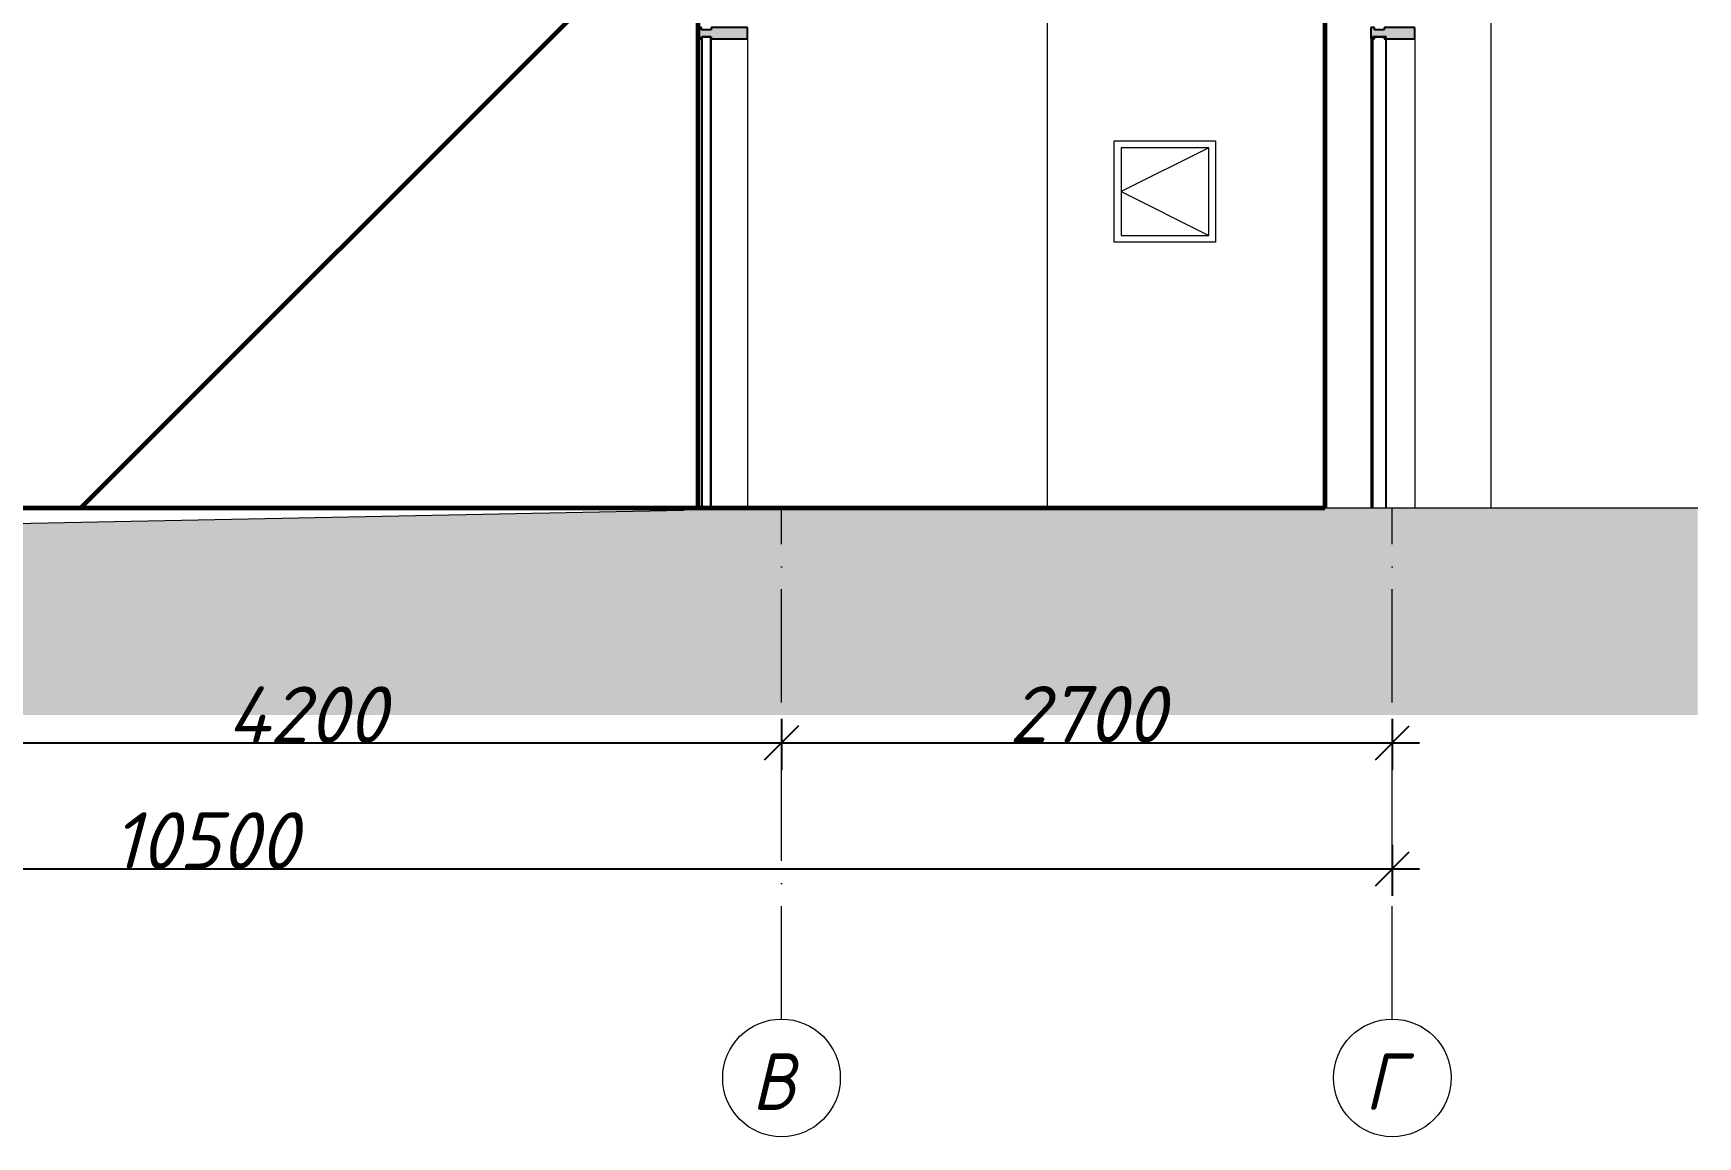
# Model space of a CAD drawing. Header units: millimetres. Extents: x 3914 to 443608, y -156176 to 78197.
# Drawn here: x 432097 to 439454, y -5082 to -203 of the extents above; entities that cross this region are included whole.
import ezdxf

# ---------------------------------------------------------------- set-up
doc = ezdxf.new("R2010")
doc.units = ezdxf.units.MM
doc.linetypes.add('50_200_ШТРИХ_1Т_ш5_п1_п1_', pattern=[700, 500, -100, 0, -100])
for name, color, linetype, lineweight in [('0) клиннинг', 90, 'Continuous', 60), ('A-ANNO-DIMS', 7, 'Continuous', 9), ('A-DETL-1', 7, 'Continuous', 13), ('A-DETL-5', 7, 'Continuous', 35), ('A-DETL-GENF', 7, 'Continuous', 9), ('A-GLAZ', 7, 'Continuous', 9), ('A-GLAZ-CURT', 7, 'Continuous', 9), ('A-GLAZ-CURT-1', 7, 'Continuous', 5), ('A-GLAZ-CURT-2', 7, 'Continuous', 25), ('A-GLAZ-CWMG', 7, 'Continuous', 9), ('A-GLAZ-CWMG-1', 7, 'Continuous', 25), ('I-WALL', 7, 'Continuous', 5), ('Оси', 7, 'Continuous', 9), ('Оси-1', 7, '50_200_ШТРИХ_1Т_ш5_п1_п1_', 9)]:
    doc.layers.add(name, color=color, linetype=linetype, lineweight=lineweight)
doc.layers.add('A-DETL-GENF-1', color=7, linetype='Continuous', lineweight=9, true_color=0x95c8db)
doc.styles.add('ISOCPEUR_I', font='isocpeui.ttf', dxfattribs={"height": 250})
doc.dimstyles.new('ISO-2_5_0_9К_БОЛЬШОЙ', dxfattribs={"dimscale": 304.8, "dimtxt": 248.995294, "dimasz": 0.492126, "dimexe": 0.393701, "dimexo": 0, "dimgap": 0, "dimtad": 1, "dimdec": 0, "dimzin": 0, "dimdsep": 46, "dimtxsty": 'ISOCPEUR_I', "dimblk1": 'OBLIQUE', "dimblk2": 'OBLIQUE', "dimsah": 1, "dimcen": 0.09, "dimdle": 0.393701, "dimazin": 0, "dimtfac": 1, "dimtdec": 4, "dimtix": 1, "dimtmove": 0, "dimatfit": 3, "dimfxl": 1, "dimtvp": 1, "dimtolj": 1, "dimtzin": 0, "dimarcsym": 2})

# ---------------------------------------------------------------- blocks, each defined once
blk = doc.blocks.new('Дверь_Витражная_СКБ_2Ст - ДВН_ДАО E30_Второй вход ДОО_1800 в свету-26352293-АР2_Фасад в А-Г копия 1')
at = {"layer": 'A-GLAZ-CURT-2'}
for p, q in [((7488, 2085), (7448, 2085)), ((7448, 2085), (7448, 0)), ((7488, 0), (7488, 2085))]:
    blk.add_line(p, q, dxfattribs=at)
blk = doc.blocks.new('Прямоугольный импост - Рядовой 50х220-26751927-АР2_Фасад в А-Г копия 1')
at = {"layer": 'A-GLAZ-CWMG'}
for p, q in [((7430, 2075), (7430, 0)), ((7447, 2075), (7447, 0)), ((7489, 2075), (7489, 0)), ((7650, 2075), (7650, 0))]:
    blk.add_line(p, q, dxfattribs=at)
blk = doc.blocks.new('DRS_ДПУ_распашная__2Ст_Прямоугольная1 - Нр_ДО_1100х2200-23741250-АР2_Фасад в А-Г копия 1')
at = {"layer": 'A-GLAZ-CURT-2'}
for p, q in [((10473, 2085), (10413, 2085)), ((10413, 2085), (10413, 0)), ((10473, 0), (10473, 2085))]:
    blk.add_line(p, q, dxfattribs=at)
blk = doc.blocks.new('Прямоугольный импост - Рядовой 50х195-26606765-АР2_Фасад в А-Г копия 1')
at = {"layer": 'A-GLAZ-CWMG'}
for p, q in [((10405, 2075), (10405, 0)), ((10600, 2075), (10600, 0))]:
    blk.add_line(p, q, dxfattribs=at)
blk = doc.blocks.new('Прямоугольный импост - Рядовой 50х195-26180761-АР2_Фасад в А-Г копия 1')
at = {"layer": 'A-GLAZ-CWMG'}
blk.add_hatch(color=256, dxfattribs=at).paths.add_polyline_path([(10473, 2075), (10600, 2075), (10600, 2125), (10464, 2125), (10464, 2115), (10422, 2115), (10422, 2125), (10405, 2125), (10405, 2075), (10413, 2075), (10413, 2085), (10473, 2084.3)], flags=0)
at = {"layer": 'A-GLAZ-CWMG-1'}
for p, q in [((10422, 2125), (10405, 2125)), ((10405, 2125), (10405, 2075)), ((10405, 2075), (10422, 2075)), ((10422, 2115), (10422, 2125)), ((10464, 2115), (10422, 2115)), ((10422, 2075), (10422, 2085)), ((10422, 2085), (10464, 2085)), ((10600, 2125), (10464, 2125)), ((10464, 2125), (10464, 2115)), ((10464, 2085), (10464, 2075)), ((10464, 2075), (10600, 2075)), ((10600, 2075), (10600, 2125))]:
    blk.add_line(p, q, dxfattribs=at)
blk = doc.blocks.new('Прямоугольный импост - Рядовой 50х220-26752263-АР2_Фасад в А-Г копия 1')
at = {"layer": 'A-GLAZ-CWMG'}
blk.add_hatch(color=256, dxfattribs=at).paths.add_polyline_path([(7650, 2075), (7650, 2125), (7489, 2125), (7489, 2115), (7447, 2115), (7447, 2125), (7430, 2125), (7430, 2075), (7447, 2075), (7448, 2085), (7489, 2085), (7489, 2075), (7617.8, 2075)], flags=0)
at = {"layer": 'A-GLAZ-CWMG-1'}
for p, q in [((7447, 2125), (7430, 2125)), ((7430, 2125), (7430, 2075)), ((7430, 2075), (7447, 2075)), ((7447, 2115), (7447, 2125)), ((7489, 2115), (7447, 2115)), ((7447, 2075), (7447, 2085)), ((7447, 2085), (7489, 2085)), ((7650, 2125), (7489, 2125)), ((7489, 2125), (7489, 2115)), ((7489, 2085), (7489, 2075)), ((7489, 2075), (7650, 2075)), ((7650, 2075), (7650, 2125))]:
    blk.add_line(p, q, dxfattribs=at)
blk = doc.blocks.new('Л_Общий_Лючок - Лючок-32629181-АР2_Фасад в А-Г копия 1')
at = {"layer": 'A-GLAZ'}
for p, q in [((9271, 1176), (9271, 1624)), ((9271, 1624), (9719, 1624)), ((9719, 1624), (9719, 1176)), ((9689, 1594), (9301, 1400)), ((9301, 1594), (9301, 1206)), ((9689, 1594), (9301, 1594)), ((9689, 1206), (9689, 1594)), ((9301, 1400), (9689, 1206)), ((9301, 1206), (9689, 1206)), ((9719, 1176), (9271, 1176))]:
    blk.add_line(p, q, dxfattribs=at)
blk = doc.blocks.new('DET_L_Линия разрыва - М100-35794277-АР2_Фасад в А-Г копия 1')
at = {"layer": 'A-DETL-GENF'}
blk.add_line((10936.1, 7470), (10936.1, 0), dxfattribs=at)
blk = doc.blocks.new('Ось сетки - Круг_Ø6_00__ISO-2_5_0_9K_ кружки поменьше-23056867-АР2_Фасад в А-Г копия 1')
at = {"layer": 'Оси'}
blk.add_circle((0, -2518.7), 260, dxfattribs=at)
blk = doc.blocks.new('_Oblique')
at = {"color": 0, "linetype": 'ByBlock', "lineweight": -2}
blk.add_line((-0.5, -0.5), (0.5, 0.5), dxfattribs=at)
blk = doc.blocks.new('*D983')
at = {"layer": 'A-ANNO-DIMS', "color": 0, "lineweight": -2, "transparency": 16777216}
for p, q in [((431204.4, -3234.4), (431204.4, -3460.5)), ((435404.4, -3234.4), (435404.4, -3460.5)), ((431084.4, -3340.5), (435524.4, -3340.5))]:
    blk.add_line(p, q, dxfattribs=at)
at = {"layer": 'Defpoints', "color": 0, "transparency": 16777216}
for p in [(431204.4, -3234.4), (435404.4, -3234.4), (435404.4, -3340.5)]:
    blk.add_point(p, dxfattribs=at)
at = {"layer": 'A-ANNO-DIMS', "color": 0, "lineweight": -2, "transparency": 16777216, "xscale": 150, "yscale": 150, "zscale": 150, "rotation": 180}
blk.add_blockref('_Oblique', (431204.4, -3340.5), dxfattribs=at)
at = {"layer": 'A-ANNO-DIMS', "color": 0, "lineweight": -2, "transparency": 16777216, "xscale": 150, "yscale": 150, "zscale": 150}
blk.add_blockref('_Oblique', (435404.4, -3340.5), dxfattribs=at)
at = {"layer": 'A-ANNO-DIMS', "color": 0, "transparency": 16777216, "insert": (433304.4, -3215.5), "char_height": 250, "width": 781.462, "attachment_point": 5, "style": 'ISOCPEUR_I'}
blk.add_mtext('\\A1;4200', dxfattribs=at)
blk = doc.blocks.new('*D984')
at = {"layer": 'A-ANNO-DIMS', "color": 0, "lineweight": -2, "transparency": 16777216}
for p, q in [((435404.4, -3234.4), (435404.4, -3460.5)), ((438104.4, -3234.4), (438104.4, -3460.5)), ((435284.4, -3340.5), (438224.4, -3340.5))]:
    blk.add_line(p, q, dxfattribs=at)
at = {"layer": 'Defpoints', "color": 0, "transparency": 16777216}
for p in [(435404.4, -3234.4), (438104.4, -3234.4), (438104.4, -3340.5)]:
    blk.add_point(p, dxfattribs=at)
at = {"layer": 'A-ANNO-DIMS', "color": 0, "lineweight": -2, "transparency": 16777216, "xscale": 150, "yscale": 150, "zscale": 150, "rotation": 180}
blk.add_blockref('_Oblique', (435404.4, -3340.5), dxfattribs=at)
at = {"layer": 'A-ANNO-DIMS', "color": 0, "lineweight": -2, "transparency": 16777216, "xscale": 150, "yscale": 150, "zscale": 150}
blk.add_blockref('_Oblique', (438104.4, -3340.5), dxfattribs=at)
at = {"layer": 'A-ANNO-DIMS', "color": 0, "transparency": 16777216, "insert": (436754.4, -3213.9), "char_height": 250, "width": 758.478, "attachment_point": 5, "style": 'ISOCPEUR_I'}
blk.add_mtext('\\A1;2700', dxfattribs=at)
blk = doc.blocks.new('*D985')
at = {"layer": 'A-ANNO-DIMS', "color": 0, "lineweight": -2, "transparency": 16777216}
for p, q in [((427604.4, -3790.9), (427604.4, -4016.9)), ((438104.4, -3790.9), (438104.4, -4016.9)), ((427484.4, -3896.9), (438224.4, -3896.9))]:
    blk.add_line(p, q, dxfattribs=at)
at = {"layer": 'Defpoints', "color": 0, "transparency": 16777216}
for p in [(427604.4, -3790.9), (438104.4, -3790.9), (438104.4, -3896.9)]:
    blk.add_point(p, dxfattribs=at)
at = {"layer": 'A-ANNO-DIMS', "color": 0, "lineweight": -2, "transparency": 16777216, "xscale": 150, "yscale": 150, "zscale": 150, "rotation": 180}
blk.add_blockref('_Oblique', (427604.4, -3896.9), dxfattribs=at)
at = {"layer": 'A-ANNO-DIMS', "color": 0, "lineweight": -2, "transparency": 16777216, "xscale": 150, "yscale": 150, "zscale": 150}
blk.add_blockref('_Oblique', (438104.4, -3896.9), dxfattribs=at)
at = {"layer": 'A-ANNO-DIMS', "color": 0, "transparency": 16777216, "insert": (432854.4, -3771.9), "char_height": 250, "width": 890.637, "attachment_point": 5, "style": 'ISOCPEUR_I'}
blk.add_mtext('\\A1;10500', dxfattribs=at)

msp = doc.modelspace()

# ---------------------------------------------------------------- hatches: boundary and pattern name
at = {"layer": '0) клиннинг'}
h = msp.add_hatch(dxfattribs=at)
h.set_pattern_fill('ANSI31', color=256, scale=888)
h.paths.add_polyline_path([(437806.4, 11627.2), (427259, 11627.2), (427259, -2302.8), (435034.4, -2302.8), (435034.4, 1357.2), (433414.4, 1357.2), (433409.4, 2718.7), (434034.8, 2718.7), (434024.4, 2482.2), (437806.4, 2482.2)])
at = {"layer": 'A-DETL-GENF-1'}
msp.add_hatch(color=256, dxfattribs=at).paths.add_polyline_path([(426654.4, -3216.6), (439454.4, -3216.6), (439454.4, -2302.8), (434969.4, -2302.8), (434969.4, -2312.8), (430904.4, -2392.8), (430904.4, -2442.8), (427324.4, -2512.8), (426654.4, -2512.8), (426654.4, -2672.8)], flags=0)

# ---------------------------------------------------------------- linework, layer by layer
at = {"layer": '0) клиннинг'}
msp.add_lwpolyline([(437806.4, -2302.8), (427259, -2302.8), (427259, 11627.2), (437806.4, 11627.2)], close=True, dxfattribs=at)
msp.add_lwpolyline([(437806.4, 2482.2), (434024.4, 2482.2), (434034.8, 2718.7), (433409.4, 2718.7), (433414.4, 1357.2), (435034.4, 1357.2), (435034.4, -2302.8)], dxfattribs=at)
at = {"layer": 'A-DETL-1'}
for p, q in [((434969.4, -2312.8), (430904.4, -2392.8)), ((439454.4, -2302.8), (434969.4, -2302.8))]:
    msp.add_line(p, q, dxfattribs=at)
at = {"layer": 'A-DETL-5'}
msp.add_line((434969.4, -2302.8), (434969.4, -2312.8), dxfattribs=at)
at = {"layer": 'I-WALL'}
msp.add_line((436579.4, 1497.2), (436579.4, -2302.8), dxfattribs=at)
at = {"layer": 'Оси-1'}
for p, q in [((435404.4, -4561.5), (435404.4, -2302.8)), ((438104.4, -4561.5), (438104.4, -2302.8))]:
    msp.add_line(p, q, dxfattribs=at)

# ---------------------------------------------------------------- block references
at = {"layer": 'A-DETL-GENF'}
msp.add_blockref('DET_L_Линия разрыва - М100-35794277-АР2_Фасад в А-Г копия 1', (427604.4, -2302.8), dxfattribs=at)
at = {"layer": 'A-GLAZ'}
msp.add_blockref('Л_Общий_Лючок - Лючок-32629181-АР2_Фасад в А-Г копия 1', (427604.4, -2302.8), dxfattribs=at)
at = {"layer": 'A-GLAZ-CURT'}
msp.add_blockref('DRS_ДПУ_распашная__2Ст_Прямоугольная1 - Нр_ДО_1100х2200-23741250-АР2_Фасад в А-Г копия 1', (427604.4, -2302.8), dxfattribs=at)
at = {"layer": 'A-GLAZ-CURT-1'}
msp.add_blockref('Дверь_Витражная_СКБ_2Ст - ДВН_ДАО E30_Второй вход ДОО_1800 в свету-26352293-АР2_Фасад в А-Г копия 1', (427604.4, -2302.8), dxfattribs=at)
at = {"layer": 'A-GLAZ-CWMG'}
for name in ['Прямоугольный импост - Рядовой 50х220-26752263-АР2_Фасад в А-Г копия 1', 'Прямоугольный импост - Рядовой 50х195-26180761-АР2_Фасад в А-Г копия 1', 'Прямоугольный импост - Рядовой 50х220-26751927-АР2_Фасад в А-Г копия 1', 'Прямоугольный импост - Рядовой 50х195-26606765-АР2_Фасад в А-Г копия 1']:
    msp.add_blockref(name, (427604.4, -2302.8), dxfattribs=at)
at = {"layer": 'Оси'}
for p in [(435404.4, -2302.8), (438104.4, -2302.8)]:
    msp.add_blockref('Ось сетки - Круг_Ø6_00__ISO-2_5_0_9K_ кружки поменьше-23056867-АР2_Фасад в А-Г копия 1', p, dxfattribs=at)

# ---------------------------------------------------------------- texts
at = {"layer": 'Оси', "char_height": 250, "attachment_point": 1, "style": 'ISOCPEUR_I'}
for s, insert, width in [('\\fISOCPEUR|b0|i1|c204|p34|;\\W.9;В', (435273.7, -4712.7), 223.671), ('\\fISOCPEUR|b0|i1|c204|p34|;\\W.9;Г', (437982.7, -4712.7), 202.025)]:
    msp.add_mtext(s, dxfattribs=dict(at, insert=insert, width=width))

# ---------------------------------------------------------------- dimensions: what is measured, and where the dimension line sits
at = {"layer": 'A-ANNO-DIMS'}
for base, p1, p2, override, picture, middle in [((435404.4, -3340.5), (431204.4, -3234.4), (435404.4, -3234.4), {"dimpost": '<>', "dimfxl": 4200}, '*D983', (433304.4, -3215.5)), ((438104.4, -3340.5), (435404.4, -3234.4), (438104.4, -3234.4), {"dimpost": '<>', "dimfxl": 2700}, '*D984', (436754.4, -3213.9)), ((438104.4, -3896.9), (427604.4, -3790.9), (438104.4, -3790.9), {"dimpost": '<>', "dimfxl": 10500}, '*D985', (432854.4, -3771.9))]:
    dim = msp.add_linear_dim(base=base, p1=p1, p2=p2, dimstyle='ISO-2_5_0_9К_БОЛЬШОЙ', override=override, dxfattribs=at)
    dim.commit()
    dim.dimension.update_dxf_attribs({"geometry": picture, "text_midpoint": middle})

doc.saveas('drawing.dxf')
